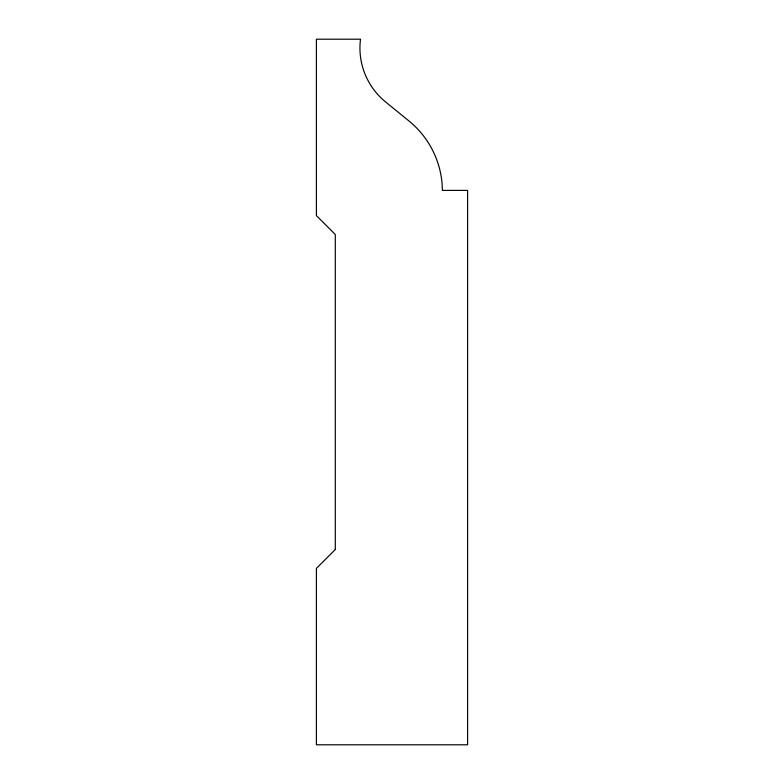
<?xml version="1.0" encoding="UTF-8"?>
<svg xmlns="http://www.w3.org/2000/svg" width="784" height="784" viewBox="0 0 784 784"><rect width="100%" height="100%" fill="white"/><g stroke="black" fill="none" stroke-linecap="round" stroke-linejoin="round"><path stroke-width="1.18" d="M335.297 549.496L316.403 568.4L316.403 744.8L467.597 744.8L467.597 190.404L442.401 190.404L442.098 183.779A90.591 90.591 0 0 0 409.023 121.03L385.552 101.91A69.502 69.502 0 0 1 360.503 39.2L316.403 39.2L316.403 215.6L335.297 234.504L335.297 549.496"/></g></svg>
